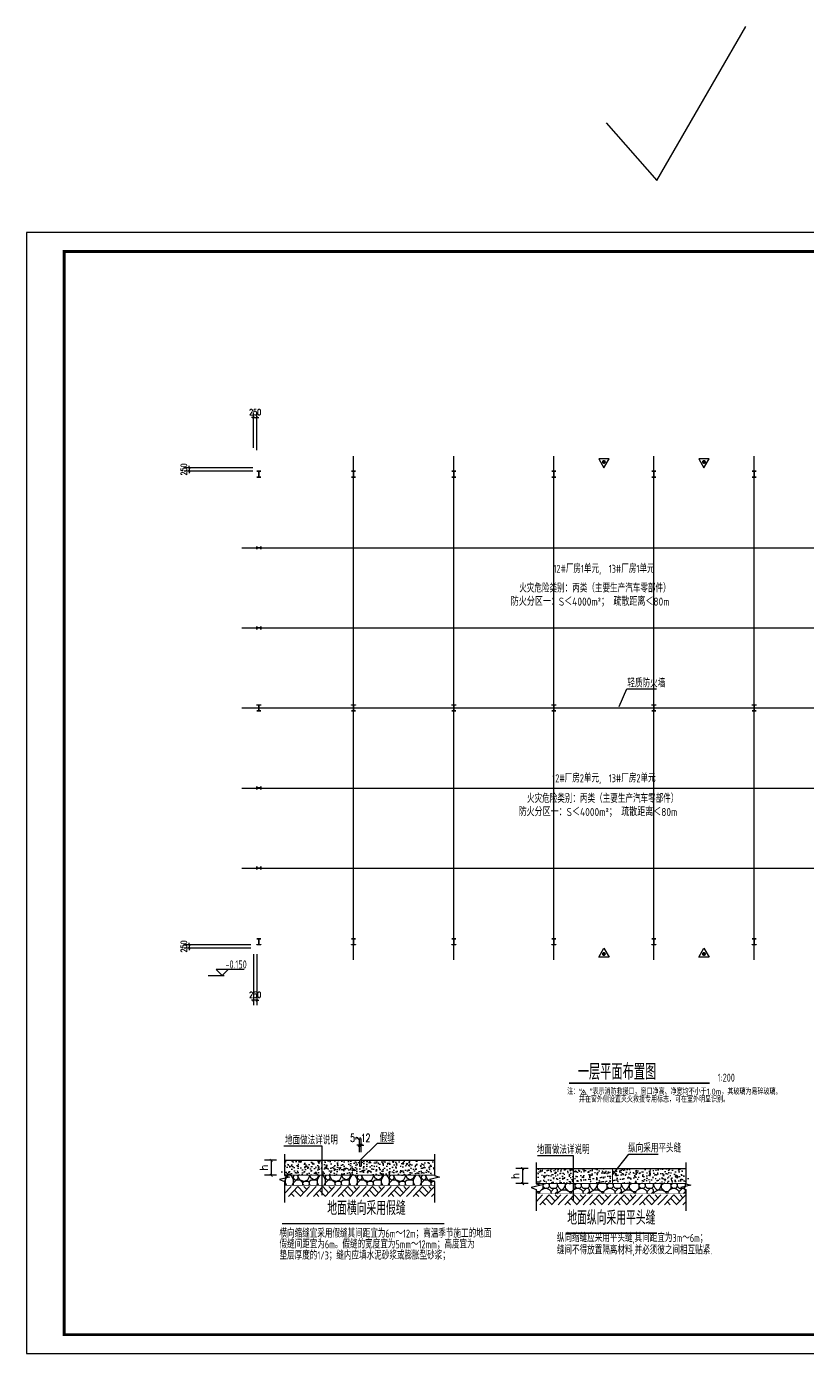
# Model space of a CAD drawing. Extents: x 180850 to 1399066, y 113487 to 334416.
# Drawn here: x 307089 to 365591, y 232984 to 332433 of the extents above; entities that cross this region are included whole.
import ezdxf
from ezdxf.enums import TextEntityAlignment as Align

# ---------------------------------------------------------------- set-up
doc = ezdxf.new("R2010")
doc.units = 0
doc.header["$LTSCALE"] = 1000
for name, color, linetype in [('AXIS', 3, 'Continuous'), ('AXIS_DIM', 3, 'Continuous'), ('BOLT', 251, 'Continuous'), ('DOTE', 1, 'Continuous'), ('GZ', 50, 'Continuous'), ('Gzd', 1, 'Continuous'), ('PUB_TEXT', 7, 'Continuous'), ('PUB_TITLE', 4, 'Continuous'), ('REIN', 1, 'Continuous'), ('TEXT', 7, 'Continuous')]:
    doc.layers.add(name, color=color, linetype=linetype)
doc.styles.add('-GBCBIGGBENOR', font='GBENOR.shx', dxfattribs={"bigfont": 'GBCBIG.shx'})
doc.styles.add('_TCH_DIM_T3', font='SIMPLEX', dxfattribs={"width": 0.705882, "bigfont": 'GBCBIG'})
doc.styles.get("Standard").update_dxf_attribs({"font": 'gbenor.shx', "bigfont": 'gbcbig.shx'})
doc.styles.add('TSSD_Norm', font='tssdeng.shx', dxfattribs={"bigfont": 'hztxt.shx'})
doc.dimstyles.new('_TCH_ARCH&&150', dxfattribs={"dimtxt": 446.25, "dimasz": 150, "dimexe": 375, "dimexo": 450, "dimgap": 189.375, "dimtad": 1, "dimdec": 0, "dimzin": 0, "dimdsep": 46, "dimtxsty": '_TCH_DIM_T3', "dimblk": 'ARCHTICK', "dimcen": 0.09, "dimclrd": 3, "dimclre": 3, "dimclrt": 7, "dimazin": 2, "dimtfac": 1, "dimtdec": 0, "dimtix": 1, "dimtmove": 2, "dimatfit": 3, "dimfxl": 1, "dimtolj": 1, "dimtzin": 0, "dimarcsym": 0})
doc.dimstyles.new('TCH-200-1', dxfattribs={"dimtxt": 595, "dimasz": 200, "dimexe": 500, "dimexo": 600, "dimgap": 252.5, "dimtad": 1, "dimdec": 0, "dimzin": 0, "dimdsep": 46, "dimtxsty": '_TCH_DIM_T3', "dimblk": 'ARCHTICK', "dimcen": 0.09, "dimclrd": 3, "dimclre": 3, "dimclrt": 7, "dimazin": 2, "dimtfac": 1, "dimtdec": 0, "dimtix": 1, "dimtmove": 2, "dimatfit": 3, "dimfxl": 1, "dimtolj": 1, "dimtzin": 0, "dimarcsym": 0})

# ---------------------------------------------------------------- blocks, each defined once
blk = doc.blocks.new('_ArchTick')
at = {"color": 0, "linetype": 'ByBlock', "const_width": 0.4}
blk.add_lwpolyline([(-0.5, -0.5), (0.5, 0.5)], dxfattribs=at)
blk = doc.blocks.new('*D584')
at = {"color": 3, "lineweight": -2, "transparency": 16777216}
for p, q in [((324090, 300862), (324090, 303494)), ((324340, 300689), (324340, 303494)), ((324090, 303119), (323940, 303119)), ((324090, 303119), (324340, 303119)), ((324340, 303119), (324490, 303119))]:
    blk.add_line(p, q, dxfattribs=at)
at = {"layer": 'Defpoints', "color": 0, "transparency": 16777216}
for p in [(324340, 303119), (324090, 300412), (324340, 300239)]:
    blk.add_point(p, dxfattribs=at)
at = {"color": 3, "lineweight": -2, "transparency": 16777216, "xscale": 150, "yscale": 150, "zscale": 150}
blk.add_blockref('_ArchTick', (324090, 303119), dxfattribs=at)
at = {"color": 3, "lineweight": -2, "transparency": 16777216, "xscale": 150, "yscale": 150, "zscale": 150, "rotation": 180}
blk.add_blockref('_ArchTick', (324340, 303119), dxfattribs=at)
at = {"color": 7, "transparency": 16777216, "insert": (324215, 303531), "char_height": 446.2, "attachment_point": 5, "style": '_TCH_DIM_T3'}
blk.add_mtext('\\A1;250', dxfattribs=at)
blk = doc.blocks.new('*D586')
at = {"color": 3, "lineweight": -2, "transparency": 16777216}
for p, q in [((324040, 299362), (318901, 299362)), ((319276, 299362), (319276, 299512)), ((319276, 299362), (319276, 299112)), ((324040, 299112), (318901, 299112)), ((319276, 299112), (319276, 298962))]:
    blk.add_line(p, q, dxfattribs=at)
at = {"layer": 'Defpoints', "color": 0, "transparency": 16777216}
for p in [(324490, 299362), (319276, 299112), (324490, 299112)]:
    blk.add_point(p, dxfattribs=at)
at = {"color": 3, "lineweight": -2, "transparency": 16777216, "xscale": 150, "yscale": 150, "zscale": 150}
for p, rotation in [((319276, 299362), 270), ((319276, 299112), 90)]:
    blk.add_blockref('_ArchTick', p, dxfattribs=dict(at, rotation=rotation))
at = {"color": 7, "transparency": 16777216, "insert": (318863, 299237), "char_height": 446.2, "attachment_point": 5, "rotation": 90, "style": '_TCH_DIM_T3'}
blk.add_mtext('\\A1;250', dxfattribs=at)
blk = doc.blocks.new('*D587')
at = {"color": 3, "lineweight": -2, "transparency": 16777216}
for p, q in [((323890, 263612), (318901, 263612)), ((319276, 263612), (319276, 263762)), ((319276, 263612), (319276, 263362)), ((323890, 263362), (318901, 263362)), ((319276, 263362), (319276, 263212))]:
    blk.add_line(p, q, dxfattribs=at)
at = {"layer": 'Defpoints', "color": 0, "transparency": 16777216}
for p in [(324340, 263612), (319276, 263362), (324340, 263362)]:
    blk.add_point(p, dxfattribs=at)
at = {"color": 3, "lineweight": -2, "transparency": 16777216, "xscale": 150, "yscale": 150, "zscale": 150}
for p, rotation in [((319276, 263612), 270), ((319276, 263362), 90)]:
    blk.add_blockref('_ArchTick', p, dxfattribs=dict(at, rotation=rotation))
at = {"color": 7, "transparency": 16777216, "insert": (318863, 263487), "char_height": 446.2, "attachment_point": 5, "rotation": 90, "style": '_TCH_DIM_T3'}
blk.add_mtext('\\A1;250', dxfattribs=at)
blk = doc.blocks.new('*D588')
at = {"color": 3, "lineweight": -2, "transparency": 16777216}
for p, q in [((324090, 262912), (324090, 259077)), ((324340, 262912), (324340, 259077)), ((324090, 259452), (323940, 259452)), ((324340, 259452), (324090, 259452)), ((324340, 259452), (324490, 259452))]:
    blk.add_line(p, q, dxfattribs=at)
at = {"layer": 'Defpoints', "color": 0, "transparency": 16777216}
for p in [(324090, 263362), (324340, 263362), (324090, 259452)]:
    blk.add_point(p, dxfattribs=at)
at = {"color": 3, "lineweight": -2, "transparency": 16777216, "xscale": 150, "yscale": 150, "zscale": 150}
blk.add_blockref('_ArchTick', (324090, 259452), dxfattribs=at)
at = {"color": 3, "lineweight": -2, "transparency": 16777216, "xscale": 150, "yscale": 150, "zscale": 150, "rotation": 180}
blk.add_blockref('_ArchTick', (324340, 259452), dxfattribs=at)
at = {"color": 7, "transparency": 16777216, "insert": (324215, 259865), "char_height": 446.2, "attachment_point": 5, "style": '_TCH_DIM_T3'}
blk.add_mtext('\\A1;250', dxfattribs=at)
blk = doc.blocks.new('*D521')
at = {"layer": 'AXIS', "color": 3, "lineweight": -2, "transparency": 16777216}
for p, q in [((332031, 248063), (332031, 249094)), ((332151, 248063), (332151, 249094)), ((332031, 248594), (331831, 248594)), ((332031, 248594), (332151, 248594)), ((332151, 248594), (332351, 248594))]:
    blk.add_line(p, q, dxfattribs=at)
at = {"layer": 'Defpoints', "color": 0, "transparency": 16777216}
for p in [(332151, 248594), (332031, 247463), (332151, 247463)]:
    blk.add_point(p, dxfattribs=at)
at = {"layer": 'AXIS', "color": 3, "lineweight": -2, "transparency": 16777216, "xscale": 200, "yscale": 200, "zscale": 200}
blk.add_blockref('_ArchTick', (332031, 248594), dxfattribs=at)
at = {"layer": 'AXIS', "color": 3, "lineweight": -2, "transparency": 16777216, "xscale": 200, "yscale": 200, "zscale": 200, "rotation": 180}
blk.add_blockref('_ArchTick', (332151, 248594), dxfattribs=at)
at = {"layer": 'AXIS', "color": 7, "transparency": 16777216, "insert": (332091, 249144), "char_height": 595, "attachment_point": 5, "style": '_TCH_DIM_T3'}
blk.add_mtext('\\A1;5~12', dxfattribs=at)
blk = doc.blocks.new('*U387')
for p, q in [((0, -413), (350, -62)), ((200, -562), (700, -62)), ((350, -413), (500, -562)), ((525, -238), (837, -550)), ((700, -62), (1013, -375)), ((825, -562), (1325, -62)), ((1025, -62), (1175, -212)), ((1175, -562), (1325, -413))]:
    blk.add_line(p, q)
blk = doc.blocks.new('*D625')
at = {"color": 3, "lineweight": -2, "transparency": 16777216}
for p, q in [((325823, 247463), (324911, 247463)), ((325411, 247463), (325411, 246339)), ((325823, 246339), (324911, 246339))]:
    blk.add_line(p, q, dxfattribs=at)
at = {"layer": 'Defpoints', "color": 0, "transparency": 16777216}
for p in [(326423, 247463), (325411, 246339), (326423, 246339)]:
    blk.add_point(p, dxfattribs=at)
at = {"color": 3, "lineweight": -2, "transparency": 16777216, "xscale": 200, "yscale": 200, "zscale": 200}
for p, rotation in [((325411, 247463), 90), ((325411, 246339), 270)]:
    blk.add_blockref('_ArchTick', p, dxfattribs=dict(at, rotation=rotation))
at = {"color": 7, "transparency": 16777216, "insert": (324861, 246901), "char_height": 595, "attachment_point": 5, "rotation": 90, "style": '_TCH_DIM_T3'}
blk.add_mtext('\\A1;{\\W1;h}', dxfattribs=at)
blk = doc.blocks.new('*U388')
for p, q in [((0, -413), (350, -62)), ((200, -562), (700, -62)), ((350, -413), (500, -562)), ((525, -238), (837, -550)), ((700, -62), (1013, -375)), ((825, -562), (1325, -62)), ((1025, -62), (1175, -212)), ((1175, -562), (1325, -413))]:
    blk.add_line(p, q)
blk = doc.blocks.new('*D522')
at = {"color": 3, "lineweight": -2, "transparency": 16777216}
for p, q in [((344656, 246846), (343745, 246846)), ((344245, 246846), (344245, 245721)), ((344656, 245721), (343745, 245721))]:
    blk.add_line(p, q, dxfattribs=at)
at = {"layer": 'Defpoints', "color": 0, "transparency": 16777216}
for p in [(345256, 246846), (344245, 245721), (345256, 245721)]:
    blk.add_point(p, dxfattribs=at)
at = {"color": 3, "lineweight": -2, "transparency": 16777216, "xscale": 200, "yscale": 200, "zscale": 200}
for p, rotation in [((344245, 246846), 90), ((344245, 245721), 270)]:
    blk.add_blockref('_ArchTick', p, dxfattribs=dict(at, rotation=rotation))
at = {"color": 7, "transparency": 16777216, "insert": (343695, 246284), "char_height": 595, "attachment_point": 5, "rotation": 90, "style": '_TCH_DIM_T3'}
blk.add_mtext('\\A1;{\\W1;h}', dxfattribs=at)

msp = doc.modelspace()

# ---------------------------------------------------------------- hatches: boundary and pattern name
at = {"layer": 'BOLT'}
h = msp.add_hatch(dxfattribs=at)
h.set_pattern_fill('混凝土', color=256, scale=95.980801, style=0)
h.set_pattern_definition([(50, (-1982099.95, -1204503), (688.43207, -60.23), [71.9856, -791.8416]), (355, (-1982099.95, -1204503), (-133.17464, 721.96003), [57.58848, -633.47329]), (100.4514, (-1982042.6, -1204508), (555.25794, 661.7296), [61.17834, -672.96181]), (46.1842, (-1982099.95, -1204311), (1024.3465, -158.86648), [107.9784, -1187.7624]), (96.6356, (-1982014.6, -1204324.3), (897.09675, 934.96613), [91.76752, -1009.44256]), (351.1842, (-1982099.9, -1204311), (897.09602, 934.96684), [86.38272, -950.20993]), (21, (-1982003.96, -1204359), (572.91617, -386.43684), [71.9856, -791.8416]), (326, (-1982004, -1204359), (233.536, 696.00482), [57.58848, -633.47329]), (71.4514, (-1981956.2, -1204391.2), (806.45241, 309.56735), [61.17834, -672.96181]), (37.5, (-1982099.95, -1204502.98), (11.671127, 319.514187), [0, -625.79482, 0, -643.071366, 0, -635.872806]), (7.5, (-1982099.95, -1204502.98), (252.49625, 378.55952), [0, -366.64666, 0, -611.3977, 0, -242.35152]), (327.5, (-1982313.98, -1204502.98), (512.36705, -21.648347), [0, -239.952, 0, -748.65025, 0, -993.40129]), (317.5, (-1982409.96, -1204503), (559.74676, 96.081564), [0, -311.9376, 0, -497.18055, 0, -705.45889])])
h.paths.add_polyline_path([(337638.73, 246338.62), (337638.73, 246464.85), (337245.06, 246604.53), (338032.4, 246743.36), (337638.73, 246886.64), (337638.73, 247462.79), (332150.69, 247462.79), (332150.69, 247012.88), (332030.71, 247012.88), (332030.71, 247462.79), (326422.7, 247462.79), (326422.7, 246886.64), (326816.37, 246743.36), (326029.03, 246604.53), (326422.7, 246464.85), (326422.7, 246338.62)])
h = msp.add_hatch(dxfattribs=at)
h.set_pattern_fill('混凝土', color=256, scale=95.980801, style=0)
h.set_pattern_definition([(50, (-1988107.9, -1204656.83), (688.43207, -60.23), [71.9856, -791.8416]), (355, (-1988107.9, -1204656.8), (-133.17464, 721.96003), [57.58848, -633.47329]), (100.4514, (-1988050.54, -1204661.85), (555.25794, 661.7296), [61.17834, -672.96181]), (46.1842, (-1988107.9, -1204464.9), (1024.3465, -158.86648), [107.9784, -1187.7624]), (96.6356, (-1988022.5, -1204478.1), (897.09675, 934.96613), [91.76752, -1009.44256]), (351.1842, (-1988107.9, -1204464.9), (897.09602, 934.96684), [86.38272, -950.20993]), (21, (-1988011.9, -1204512.86), (572.91617, -386.43684), [71.9856, -791.8416]), (326, (-1988011.9, -1204512.86), (233.536, 696.00482), [57.58848, -633.47329]), (71.4514, (-1987964.2, -1204545.06), (806.45241, 309.56735), [61.17834, -672.96181]), (37.5, (-1988107.9, -1204656.83), (11.671127, 319.514187), [0, -625.79482, 0, -643.071366, 0, -635.872806]), (7.5, (-1988107.9, -1204656.83), (252.49625, 378.55952), [0, -366.64666, 0, -611.3977, 0, -242.35152]), (327.5, (-1988321.94, -1204656.83), (512.36705, -21.648347), [0, -239.952, 0, -748.65025, 0, -993.40129]), (317.5, (-1988417.92, -1204656.83), (559.74676, 96.081564), [0, -311.9376, 0, -497.18055, 0, -705.45889])])
h.paths.add_polyline_path([(350864.04, 246845.6), (346621.92, 246845.6), (346621.92, 245721.42), (350864.04, 245721.42)])
h.paths.add_polyline_path([(356472.06, 246845.6), (350984.02, 246845.6), (350984.02, 245721.42), (356472.06, 245721.42), (356472.06, 245889.84), (356157.12, 246001.58), (356787, 246112.64), (356472.06, 246227.27)])
h.paths.add_polyline_path([(346621.92, 246845.6), (345256.02, 246845.6), (345256.02, 246227.27), (345570.96, 246112.64), (344941.09, 246001.58), (345256.02, 245889.84), (345256.02, 245721.42), (346621.92, 245721.42)])
h = msp.add_hatch(dxfattribs=at)
h.set_pattern_fill('STONES', color=256, scale=2399.520024, style=0, pattern_type=2)
h.set_pattern_definition([(0, (-1980420.3, -1204503), (0, 2399.52), [119.976, -359.928, 119.976, -1799.64]), (0, (-1979820.4, -1204263), (0, 2399.52), [119.976, -2279.544]), (0, (-1981020.2, -1204023), (0, 2399.52), [239.952, -2159.568]), (0, (-1981620, -1203903), (0, 2399.52), [359.928, -2039.592]), (0, (-1980420.3, -1203783.1), (0, 2399.52), [239.952, -239.952, 359.928, -1559.688]), (0, (-1980540.3, -1203423.2), (0, 2399.52), [359.928, -2039.592]), (0, (-1981140.1, -1203303.2), (0, 2399.52), [359.928, -839.832, 359.928, -839.832]), (0, (-1981620, -1202943.3), (0, 2399.52), [359.928, -119.976, 119.976, -1799.64]), (0, (-1980060.4, -1202703.3), (0, 2399.52), [119.976, -2279.544]), (0, (-1980540.3, -1202463.4), (0, 2399.52), [239.952, -2159.568]), (90, (-1982100, -1202343.4), (-2399.52, 1e-13), [239.952, -2159.568]), (90, (-1981860, -1204023), (-2399.52, 1e-13), [119.976, -239.952, 359.928, -1679.664]), (90, (-1981260, -1203783.1), (-2399.52, 1e-13), [479.904, -119.976, 119.976, -1679.664]), (90, (-1980900.2, -1203183.2), (-2399.52, 1e-13), [359.928, -2039.592]), (90, (-1980780.2, -1204263), (-2399.52, 1e-13), [239.952, -2159.568]), (90, (-1980660.2, -1202343.4), (-2399.52, 1e-13), [239.952, -2159.568]), (90, (-1980540.3, -1203783.1), (-2399.52, 1e-13), [239.952, -1199.76, 119.976, -839.832]), (90, (-1980180.3, -1202583.4), (-2399.52, 1e-13), [119.976, -119.976, 119.976, -2039.592]), (90, (-1980060.4, -1203663.1), (-2399.52, 1e-13), [239.952, -359.928, 239.952, -1559.688]), (90, (-1979940.4, -1204263), (-2399.52, 1e-13), [239.952, -2159.568]), (45, (-1981980, -1204263), (3e-13, 2399.52), [339.3425, -678.6867, 509.015, -1866.3895]), (45, (-1982100, -1204263), (3e-13, 2399.52), [339.3434, -3054.0904]), (45, (-1980780.2, -1204023), (3e-13, 2399.52), [339.3434, -3054.0904]), (45, (-1981020.2, -1202823.3), (3e-13, 2399.52), [339.3434, -3054.0904]), (45, (-1979940.4, -1204023), (3e-13, 2399.52), [339.3434, -3054.0904]), (45, (-1981980, -1203783.1), (3e-13, 2399.52), [169.6717, -3223.762]), (45, (-1981740, -1203063.3), (3e-13, 2399.52), [169.6717, -3223.762]), (45, (-1981500, -1203903.1), (3e-13, 2399.52), [169.6717, -3223.762]), (45, (-1981260.1, -1203063.3), (3e-13, 2399.52), [169.6717, -3223.762]), (45, (-1980540.3, -1203543.2), (3e-13, 2399.52), [169.6717, -3223.762]), (45, (-1980540.3, -1202223.4), (3e-13, 2399.52), [169.6717, -3223.762]), (45, (-1980300.3, -1202463.4), (3e-13, 2399.52), [169.6717, -3223.762]), (45, (-1980180.3, -1203783.1), (3e-13, 2399.52), [169.6717, -3223.762]), (45, (-1980060.4, -1204383), (3e-13, 2399.52), [169.6717, -3223.762]), (45, (-1980060.4, -1203423.2), (3e-13, 2399.52), [169.6717, -3223.762]), (45, (-1980060.4, -1202223.4), (3e-13, 2399.52), [169.6717, -3223.762]), (45, (-1979940.4, -1202703.3), (3e-13, 2399.52), [169.6717, -3223.762]), (135, (-1980420.3, -1202463.4), (-2399.52, 3e-13), [169.6717, -3223.762]), (135, (-1980180.3, -1202223.4), (-2399.52, 3e-13), [169.6717, -3223.762]), (135, (-1980060.4, -1202703.3), (-2399.52, 3e-13), [169.6717, -3223.762]), (135, (-1979700.4, -1202223.4), (-2399.52, 3e-13), [169.6717, -3223.762]), (135, (-1980900.2, -1203063.3), (-2399.52, 3e-13), [169.6717, -3223.762]), (135, (-1981140.1, -1203303.2), (-2399.52, 3e-13), [169.6717, -3223.762]), (135, (-1981860, -1203903.1), (-2399.52, 3e-13), [169.6717, -3223.762]), (135, (-1981620, -1203903.1), (-2399.52, 3e-13), [169.6717, -3223.762]), (135, (-1981380.1, -1203063.3), (-2399.52, 3e-13), [169.6717, -3223.762]), (135, (-1981860, -1203423.2), (-2399.52, 3e-13), [169.6717, -3223.762]), (135, (-1980420.3, -1203783.1), (-2399.52, 3e-13), [169.6717, -3223.762]), (135, (-1980060.4, -1203543.2), (-2399.52, 3e-13), [169.6717, -3223.762]), (135, (-1979940.4, -1204023), (-2399.52, 3e-13), [169.6717, -3223.762]), (135, (-1979940.4, -1203783.1), (-2399.52, 3e-13), [169.6717, -3223.762]), (135, (-1979820.4, -1204263), (-2399.52, 3e-13), [169.6717, -3223.762]), (135, (-1981740, -1202823.3), (-2399.52, 3e-13), [339.3434, -3054.0904]), (135, (-1980540.3, -1203543.2), (-2399.52, 3e-13), [339.3434, -3054.0904]), (135, (-1980660.2, -1204383), (-2399.52, 3e-13), [848.3584, -2545.0753]), (26.56505, (-1982099.9, -1203303.2), (2399.52002, 1e-06), [268.2663, -5097.2235]), (26.56505, (-1981740, -1204023.1), (2399.52002, 1e-06), [268.2663, -5097.2235]), (26.56505, (-1981260.1, -1202943.3), (2399.52002, 1e-06), [268.2663, -5097.2235]), (26.56505, (-1980300.3, -1204503), (2399.52002, 1e-06), [268.2663, -5097.2235]), (26.56505, (-1980660.2, -1203903.1), (2399.52002, 1e-06), [268.2663, -5097.2235]), (26.56505, (-1980420.3, -1203423.2), (2399.52002, 1e-06), [268.2663, -5097.2235]), (26.56505, (-1980780.2, -1202583.4), (2399.52002, 1e-06), [268.2663, -5097.2235]), (26.56505, (-1979940.4, -1202703.3), (2399.52002, 1e-06), [268.2663, -5097.2235]), (63.43495, (-1981860, -1203303.2), (1e-06, 2399.52002), [268.2663, -5097.2235]), (63.43495, (-1981860, -1203183.2), (1e-06, 2399.52002), [268.2663, -5097.2235]), (63.43495, (-1980900.2, -1202823.3), (1e-06, 2399.52002), [536.5327, -4828.9572]), (63.43495, (-1980060.4, -1202943.3), (1e-06, 2399.52002), [268.2663, -5097.2235]), (63.43495, (-1980180.3, -1203303.2), (1e-06, 2399.52002), [268.2663, -5097.2235]), (63.43495, (-1981380.1, -1203783.1), (1e-06, 2399.52002), [268.2663, -5097.2235]), (63.43495, (-1980180.3, -1202463.4), (1e-06, 2399.52002), [268.2663, -5097.2235]), (63.43495, (-1979820.4, -1202583.4), (1e-06, 2399.52002), [268.2663, -5097.2235]), (116.56505, (-1981980, -1202583.4), (-1e-06, 2399.52002), [268.2663, -5097.2235]), (116.56505, (-1980660.2, -1204503), (-1e-06, 2399.52002), [268.2663, -5097.2235]), (116.56505, (-1981740, -1202943.3), (-1e-06, 2399.52002), [268.2663, -5097.2235]), (116.56505, (-1979940.4, -1203183.2), (-1e-06, 2399.52002), [268.2663, -5097.2235]), (116.56505, (-1980780.2, -1203303.2), (-1e-06, 2399.52002), [268.2663, -5097.2235]), (116.56505, (-1980060.4, -1202823.3), (-1e-06, 2399.52002), [268.2663, -5097.2235]), (116.56505, (-1981260.1, -1203303.2), (-1e-06, 2399.52002), [268.2663, -5097.2235]), (116.56505, (-1981740, -1203783.1), (-1e-06, 2399.52002), [268.2663, -5097.2235]), (153.43495, (-1981860, -1202703.3), (-2399.52002, 1e-06), [268.2663, -5097.2235]), (153.43495, (-1981020.2, -1204023.1), (-2399.52002, 1e-06), [268.2663, -5097.2235]), (153.43495, (-1981500.1, -1202943.3), (-2399.52002, 1e-06), [268.2663, -5097.2235]), (153.43495, (-1980060.4, -1203903.1), (-2399.52002, 1e-06), [268.2663, -5097.2235]), (153.43495, (-1980420.3, -1204503), (-2399.52002, 1e-06), [268.2663, -5097.2235]), (153.43495, (-1980180.3, -1202583.4), (-2399.52002, 1e-06), [268.2663, -5097.2235]), (153.43495, (-1980540.3, -1203423.2), (-2399.52002, 1e-06), [268.2663, -5097.2235]), (153.43495, (-1981860, -1202703.3), (-2399.52002, 1e-06), [268.2663, -5097.2235]), (153.43495, (-1979700.4, -1203303.2), (-2399.52002, 1e-06), [268.2663, -5097.2235]), (243.43495, (-1981980, -1204263), (-1e-06, -2399.52002), [268.2663, -5097.2235])])
h.paths.add_polyline_path([(337638.73, 246338.62), (326422.7, 246338.62), (326422.7, 245588.77), (337638.73, 245588.77)])
h = msp.add_hatch(dxfattribs=at)
h.set_pattern_fill('STONES', color=256, scale=2399.520024, style=0, pattern_type=2)
h.set_pattern_definition([(0, (-1986428.2, -1204656.8), (0, 2399.52), [119.976, -359.928, 119.976, -1799.64]), (0, (-1985828.4, -1204416.9), (0, 2399.52), [119.976, -2279.544]), (0, (-1987028.1, -1204177), (0, 2399.52), [239.952, -2159.568]), (0, (-1987628, -1204057), (0, 2399.52), [359.928, -2039.592]), (0, (-1986428.2, -1203937), (0, 2399.52), [239.952, -239.952, 359.928, -1559.688]), (0, (-1986548.2, -1203577), (0, 2399.52), [359.928, -2039.592]), (0, (-1987148, -1203457), (0, 2399.52), [359.928, -839.832, 359.928, -839.832]), (0, (-1987628, -1203097.1), (0, 2399.52), [359.928, -119.976, 119.976, -1799.64]), (0, (-1986068.3, -1202857.2), (0, 2399.52), [119.976, -2279.544]), (0, (-1986548.2, -1202617.2), (0, 2399.52), [239.952, -2159.568]), (90, (-1988108, -1202497.3), (-2399.52, 1e-13), [239.952, -2159.568]), (90, (-1987868, -1204177), (-2399.52, 1e-13), [119.976, -239.952, 359.928, -1679.664]), (90, (-1987268, -1203937), (-2399.52, 1e-13), [479.904, -119.976, 119.976, -1679.664]), (90, (-1986908.1, -1203337), (-2399.52, 1e-13), [359.928, -2039.592]), (90, (-1986788.2, -1204416.9), (-2399.52, 1e-13), [239.952, -2159.568]), (90, (-1986668.2, -1202497.3), (-2399.52, 1e-13), [239.952, -2159.568]), (90, (-1986548.2, -1203937), (-2399.52, 1e-13), [239.952, -1199.76, 119.976, -839.832]), (90, (-1986188.3, -1202737.2), (-2399.52, 1e-13), [119.976, -119.976, 119.976, -2039.592]), (90, (-1986068.3, -1203817), (-2399.52, 1e-13), [239.952, -359.928, 239.952, -1559.688]), (90, (-1985948.3, -1204416.9), (-2399.52, 1e-13), [239.952, -2159.568]), (45, (-1987988, -1204416.9), (3e-13, 2399.52), [339.3425, -678.6867, 509.015, -1866.3895]), (45, (-1988107.9, -1204416.9), (3e-13, 2399.52), [339.3434, -3054.0904]), (45, (-1986788.2, -1204177), (3e-13, 2399.52), [339.3434, -3054.0904]), (45, (-1987028.1, -1202977.2), (3e-13, 2399.52), [339.3434, -3054.0904]), (45, (-1985948.3, -1204177), (3e-13, 2399.52), [339.3434, -3054.0904]), (45, (-1987988, -1203937), (3e-13, 2399.52), [169.6717, -3223.762]), (45, (-1987748, -1203217.1), (3e-13, 2399.52), [169.6717, -3223.762]), (45, (-1987508, -1204057), (3e-13, 2399.52), [169.6717, -3223.762]), (45, (-1987268, -1203217.1), (3e-13, 2399.52), [169.6717, -3223.762]), (45, (-1986548.2, -1203697), (3e-13, 2399.52), [169.6717, -3223.762]), (45, (-1986548.2, -1202377.3), (3e-13, 2399.52), [169.6717, -3223.762]), (45, (-1986308.3, -1202617.2), (3e-13, 2399.52), [169.6717, -3223.762]), (45, (-1986188.3, -1203937), (3e-13, 2399.52), [169.6717, -3223.762]), (45, (-1986068.3, -1204536.9), (3e-13, 2399.52), [169.6717, -3223.762]), (45, (-1986068.3, -1203577), (3e-13, 2399.52), [169.6717, -3223.762]), (45, (-1986068.3, -1202377.3), (3e-13, 2399.52), [169.6717, -3223.762]), (45, (-1985948.3, -1202857.2), (3e-13, 2399.52), [169.6717, -3223.762]), (135, (-1986428.2, -1202617.2), (-2399.52, 3e-13), [169.6717, -3223.762]), (135, (-1986188.3, -1202377.3), (-2399.52, 3e-13), [169.6717, -3223.762]), (135, (-1986068.3, -1202857.2), (-2399.52, 3e-13), [169.6717, -3223.762]), (135, (-1985708.4, -1202377.3), (-2399.52, 3e-13), [169.6717, -3223.762]), (135, (-1986908.1, -1203217.1), (-2399.52, 3e-13), [169.6717, -3223.762]), (135, (-1987148.1, -1203457), (-2399.52, 3e-13), [169.6717, -3223.762]), (135, (-1987868, -1204057), (-2399.52, 3e-13), [169.6717, -3223.762]), (135, (-1987628, -1204057), (-2399.52, 3e-13), [169.6717, -3223.762]), (135, (-1987388, -1203217.1), (-2399.52, 3e-13), [169.6717, -3223.762]), (135, (-1987868, -1203577), (-2399.52, 3e-13), [169.6717, -3223.762]), (135, (-1986428.2, -1203937), (-2399.52, 3e-13), [169.6717, -3223.762]), (135, (-1986068.3, -1203697), (-2399.52, 3e-13), [169.6717, -3223.762]), (135, (-1985948.3, -1204177), (-2399.52, 3e-13), [169.6717, -3223.762]), (135, (-1985948.3, -1203937), (-2399.52, 3e-13), [169.6717, -3223.762]), (135, (-1985828.4, -1204416.9), (-2399.52, 3e-13), [169.6717, -3223.762]), (135, (-1987748, -1202977.2), (-2399.52, 3e-13), [339.3434, -3054.0904]), (135, (-1986548.2, -1203697), (-2399.52, 3e-13), [339.3434, -3054.0904]), (135, (-1986668.2, -1204536.9), (-2399.52, 3e-13), [848.3584, -2545.0753]), (26.56505, (-1988107.9, -1203457.1), (2399.52002, 1e-06), [268.2663, -5097.2235]), (26.56505, (-1987748, -1204176.9), (2399.52002, 1e-06), [268.2663, -5097.2235]), (26.56505, (-1987268.1, -1203097.1), (2399.52002, 1e-06), [268.2663, -5097.2235]), (26.56505, (-1986308.3, -1204656.8), (2399.52002, 1e-06), [268.2663, -5097.2235]), (26.56505, (-1986668.2, -1204057), (2399.52002, 1e-06), [268.2663, -5097.2235]), (26.56505, (-1986428.2, -1203577), (2399.52002, 1e-06), [268.2663, -5097.2235]), (26.56505, (-1986788.2, -1202737.2), (2399.52002, 1e-06), [268.2663, -5097.2235]), (26.56505, (-1985948.3, -1202857.2), (2399.52002, 1e-06), [268.2663, -5097.2235]), (63.43495, (-1987868, -1203457.1), (1e-06, 2399.52002), [268.2663, -5097.2235]), (63.43495, (-1987868, -1203337.1), (1e-06, 2399.52002), [268.2663, -5097.2235]), (63.43495, (-1986908.1, -1202977.2), (1e-06, 2399.52002), [536.5327, -4828.9572]), (63.43495, (-1986068.3, -1203097.1), (1e-06, 2399.52002), [268.2663, -5097.2235]), (63.43495, (-1986188.3, -1203457.1), (1e-06, 2399.52002), [268.2663, -5097.2235]), (63.43495, (-1987388, -1203937), (1e-06, 2399.52002), [268.2663, -5097.2235]), (63.43495, (-1986188.3, -1202617.2), (1e-06, 2399.52002), [268.2663, -5097.2235]), (63.43495, (-1985828.4, -1202737.2), (1e-06, 2399.52002), [268.2663, -5097.2235]), (116.56505, (-1987987.9, -1202737.2), (-1e-06, 2399.52002), [268.2663, -5097.2235]), (116.56505, (-1986668.2, -1204656.8), (-1e-06, 2399.52002), [268.2663, -5097.2235]), (116.56505, (-1987748, -1203097.1), (-1e-06, 2399.52002), [268.2663, -5097.2235]), (116.56505, (-1985948.3, -1203337.1), (-1e-06, 2399.52002), [268.2663, -5097.2235]), (116.56505, (-1986788.2, -1203457.1), (-1e-06, 2399.52002), [268.2663, -5097.2235]), (116.56505, (-1986068.3, -1202977.2), (-1e-06, 2399.52002), [268.2663, -5097.2235]), (116.56505, (-1987268.1, -1203457.1), (-1e-06, 2399.52002), [268.2663, -5097.2235]), (116.56505, (-1987748, -1203937), (-1e-06, 2399.52002), [268.2663, -5097.2235]), (153.43495, (-1987868, -1202857.2), (-2399.52002, 1e-06), [268.2663, -5097.2235]), (153.43495, (-1987028.1, -1204176.9), (-2399.52002, 1e-06), [268.2663, -5097.2235]), (153.43495, (-1987508, -1203097.1), (-2399.52002, 1e-06), [268.2663, -5097.2235]), (153.43495, (-1986068.3, -1204057), (-2399.52002, 1e-06), [268.2663, -5097.2235]), (153.43495, (-1986428.2, -1204656.8), (-2399.52002, 1e-06), [268.2663, -5097.2235]), (153.43495, (-1986188.3, -1202737.2), (-2399.52002, 1e-06), [268.2663, -5097.2235]), (153.43495, (-1986548.2, -1203577), (-2399.52002, 1e-06), [268.2663, -5097.2235]), (153.43495, (-1987868, -1202857.2), (-2399.52002, 1e-06), [268.2663, -5097.2235]), (153.43495, (-1985708.4, -1203457.1), (-2399.52002, 1e-06), [268.2663, -5097.2235]), (243.43495, (-1987987.9, -1204416.9), (-1e-06, -2399.52002), [268.2663, -5097.2235])])
h.paths.add_polyline_path([(356472.06, 245721.42), (345256.02, 245721.42), (345256.02, 244971.57), (356472.06, 244971.57)])

# ---------------------------------------------------------------- linework, layer by layer
for p, q in [((354306.81, 320899.42), (360965.52, 332432.63)), ((350517.34, 325225.75), (354306.81, 320899.42)), ((331710.1, 299112.03), (331470.1, 299112.03))]:
    msp.add_line(p, q)
at = {"color": 3, "const_width": 117.6}
for points in [[(347738.44, 253245.64), (358254.34, 253245.64)], [(326234.45, 242714.14), (338386.41, 242714.14)]]:
    msp.add_lwpolyline(points, dxfattribs=at)
at = {"linetype": 'ByBlock', "elevation": -7568.5}
for points in [[(326422.7, 247912.79), (326422.7, 247462.79), (326422.7, 246325.99), (326797.7, 246205.99), (326048.64, 246028.51), (326422.7, 245881.99), (326422.7, 244745.18), (326422.7, 244295.18)], [(337638.73, 247912.79), (337638.73, 247462.79), (337638.73, 246325.99), (338013.73, 246205.99), (337264.67, 246028.51), (337638.73, 245881.99), (337638.73, 244745.18), (337638.73, 244295.18)], [(326422.7, 247462.79), (332030.71, 247462.79)], [(332030.71, 247462.79), (332030.71, 247012.88)], [(332030.71, 247012.88), (332150.69, 247012.88)], [(332150.69, 247462.79), (332150.69, 247012.88)], [(332150.69, 247462.79), (337638.73, 247462.79)]]:
    msp.add_lwpolyline(points, dxfattribs=at)
at = {"linetype": 'ByBlock'}
for points in [[(345256.02, 247295.6), (345256.02, 246845.6), (345256.02, 245708.79), (345631.02, 245588.79), (344881.96, 245411.32), (345256.02, 245264.79), (345256.02, 244127.99), (345256.02, 243677.99)], [(345256.02, 246845.6), (350984.02, 246845.6)], [(350984.02, 246845.6), (356472.06, 246845.6)], [(356472.06, 247295.6), (356472.06, 246845.6), (356472.06, 245708.79), (356847.06, 245588.79), (356098, 245411.32), (356472.06, 245264.79), (356472.06, 244127.99), (356472.06, 243677.99)]]:
    msp.add_lwpolyline(points, dxfattribs=at)
at = {"color": 6, "ltscale": 10}
for points, const_width in [([(350984.02, 246845.6), (350984.02, 245721.42)], 78.73), ([(345256.02, 245721.42), (356472.06, 245721.42)], 78.73), ([(345256.02, 244971.57), (356472.06, 244971.57)], 39.37)]:
    msp.add_lwpolyline(points, dxfattribs=dict(at, const_width=const_width))
at = {"color": 6, "ltscale": 10, "elevation": -7568.5}
for points, const_width in [([(326422.7, 246338.62), (337638.73, 246338.62)], 78.73), ([(326422.7, 245588.77), (337638.73, 245588.77)], 39.37)]:
    msp.add_lwpolyline(points, dxfattribs=dict(at, const_width=const_width))
at = {"color": 3, "const_width": 117.6, "elevation": 7568.5}
msp.add_lwpolyline([(347468.14, 242002.86), (354329.29, 242002.86)], dxfattribs=at)
at = {"layer": 'AXIS'}
for p, q in [((352059.95, 282798.74), (354292.35, 282798.74)), ((333374.82, 248747.64, -7568.5), (334582.82, 248747.64, -7568.5)), ((329244.29, 248509.03, -7568.5), (326365.39, 248509.03, -7568.5)), ((329244.29, 244853.03, -7568.5), (329244.29, 248509.03, -7568.5)), ((348053.64, 247792.82), (345369.32, 247792.82)), ((348053.64, 244389.47), (348053.64, 247792.82)), ((352208.15, 247909.94), (354407.37, 247909.94))]:
    msp.add_line(p, q, dxfattribs=at)
at = {"layer": 'AXIS_DIM'}
for p, q in [((323388.93, 261766.61), (321288.93, 261766.61)), ((321738.93, 261316.61), (321288.93, 261766.61)), ((321738.93, 261316.61), (322188.93, 261766.61)), ((320686.53, 261316.61), (321903.87, 261316.61))]:
    msp.add_line(p, q, dxfattribs=at)
at = {"layer": 'DOTE'}
for p, q in [((331590.1, 262487.03), (331590.1, 300237.03)), ((339090.1, 262487.03), (339090.1, 300237.03)), ((346590.1, 262487.03), (346590.1, 300237.03)), ((354090.1, 262487.03), (354090.1, 300237.03)), ((361590.1, 262487.03), (361590.1, 300237.03)), ((323215.1, 293362.03), (385690.1, 293362.03)), ((323215.1, 287362.03), (385690.1, 287362.03)), ((323215.1, 281362.03), (385690.1, 281362.03)), ((323215.1, 275362.03), (385690.1, 275362.03)), ((323215.1, 269362.03), (385690.1, 269362.03))]:
    msp.add_line(p, q, dxfattribs=at)
at = {"layer": 'GZ'}
for points in [[(324340.1, 298662.03), (324640.1, 298662.03), (324640.1, 298672.03), (324496.95, 298672.03), (324493.1, 298677.03), (324493.1, 299097.39), (324496.95, 299102.03), (324640.1, 299102.03), (324640.1, 299112.03), (324340.1, 299112.03), (324340.1, 299102.03), (324483.1, 299102.03), (324487.1, 299097.55), (324487.1, 298677.03), (324483.1, 298672.03), (324340.1, 298672.03), (324340.1, 298662.03)], [(331440.1, 298662.03), (331740.1, 298662.03), (331740.1, 298672.03), (331596.95, 298672.03), (331593.1, 298677.03), (331593.1, 299097.39), (331596.95, 299102.03), (331740.1, 299102.03), (331740.1, 299112.03), (331440.1, 299112.03), (331440.1, 299102.03), (331583.1, 299102.03), (331587.1, 299097.55), (331587.1, 298677.03), (331583.1, 298672.03), (331440.1, 298672.03), (331440.1, 298662.03)], [(338940.1, 298662.03), (339240.1, 298662.03), (339240.1, 298672.03), (339096.95, 298672.03), (339093.1, 298677.03), (339093.1, 299097.39), (339096.95, 299102.03), (339240.1, 299102.03), (339240.1, 299112.03), (338940.1, 299112.03), (338940.1, 299102.03), (339083.1, 299102.03), (339087.1, 299097.55), (339087.1, 298677.03), (339083.1, 298672.03), (338940.1, 298672.03), (338940.1, 298662.03)], [(346440.1, 298662.03), (346740.1, 298662.03), (346740.1, 298672.03), (346596.95, 298672.03), (346593.1, 298677.03), (346593.1, 299097.39), (346596.95, 299102.03), (346740.1, 299102.03), (346740.1, 299112.03), (346440.1, 299112.03), (346440.1, 299102.03), (346583.1, 299102.03), (346587.1, 299097.55), (346587.1, 298677.03), (346583.1, 298672.03), (346440.1, 298672.03), (346440.1, 298662.03)], [(353940.1, 298662.03), (354240.1, 298662.03), (354240.1, 298672.03), (354096.95, 298672.03), (354093.1, 298677.03), (354093.1, 299097.39), (354096.95, 299102.03), (354240.1, 299102.03), (354240.1, 299112.03), (353940.1, 299112.03), (353940.1, 299102.03), (354083.1, 299102.03), (354087.1, 299097.55), (354087.1, 298677.03), (354083.1, 298672.03), (353940.1, 298672.03), (353940.1, 298662.03)], [(361440.1, 298662.03), (361740.1, 298662.03), (361740.1, 298672.03), (361596.95, 298672.03), (361593.1, 298677.03), (361593.1, 299097.39), (361596.95, 299102.03), (361740.1, 299102.03), (361740.1, 299112.03), (361440.1, 299112.03), (361440.1, 299102.03), (361583.1, 299102.03), (361587.1, 299097.55), (361587.1, 298677.03), (361583.1, 298672.03), (361440.1, 298672.03), (361440.1, 298662.03)], [(324340.1, 293472.03), (324340.1, 293252.03), (324350.1, 293252.03), (324350.1, 293355.19), (324355.1, 293359.03), (324625.45, 293359.03), (324630.1, 293355.19), (324630.1, 293252.03), (324640.1, 293252.03), (324640.1, 293472.03), (324630.1, 293472.03), (324630.1, 293369.03), (324625.61, 293365.03), (324355.1, 293365.03), (324350.1, 293369.03), (324350.1, 293472.04), (324340.1, 293472.03)], [(324340.1, 287472.03), (324340.1, 287252.03), (324350.1, 287252.03), (324350.1, 287355.19), (324355.1, 287359.03), (324625.45, 287359.03), (324630.1, 287355.19), (324630.1, 287252.03), (324640.1, 287252.03), (324640.1, 287472.03), (324630.1, 287472.03), (324630.1, 287369.03), (324625.61, 287365.03), (324355.1, 287365.03), (324350.1, 287369.03), (324350.1, 287472.04), (324340.1, 287472.03)], [(324340.1, 281587.21), (324640.1, 281587.21), (324640.1, 281577.21), (324496.95, 281577.21), (324493.1, 281572.21), (324493.1, 281151.86), (324496.95, 281147.21), (324640.1, 281147.21), (324640.1, 281137.21), (324340.1, 281137.21), (324340.1, 281147.21), (324483.1, 281147.21), (324487.1, 281151.7), (324487.1, 281572.21), (324483.1, 281577.21), (324340.1, 281577.21), (324340.1, 281587.21)], [(331440.1, 281587.21), (331740.1, 281587.21), (331740.1, 281577.21), (331596.95, 281577.21), (331593.1, 281572.21), (331593.1, 281151.86), (331596.95, 281147.21), (331740.1, 281147.21), (331740.1, 281137.21), (331440.1, 281137.21), (331440.1, 281147.21), (331583.1, 281147.21), (331587.1, 281151.7), (331587.1, 281572.21), (331583.1, 281577.21), (331440.1, 281577.21), (331440.1, 281587.21)], [(338940.1, 281587.21), (339240.1, 281587.21), (339240.1, 281577.21), (339096.95, 281577.21), (339093.1, 281572.21), (339093.1, 281151.86), (339096.95, 281147.21), (339240.1, 281147.21), (339240.1, 281137.21), (338940.1, 281137.21), (338940.1, 281147.21), (339083.1, 281147.21), (339087.1, 281151.7), (339087.1, 281572.21), (339083.1, 281577.21), (338940.1, 281577.21), (338940.1, 281587.21)], [(346440.1, 281587.21), (346740.1, 281587.21), (346740.1, 281577.21), (346596.95, 281577.21), (346593.1, 281572.21), (346593.1, 281151.86), (346596.95, 281147.21), (346740.1, 281147.21), (346740.1, 281137.21), (346440.1, 281137.21), (346440.1, 281147.21), (346583.1, 281147.21), (346587.1, 281151.7), (346587.1, 281572.21), (346583.1, 281577.21), (346440.1, 281577.21), (346440.1, 281587.21)], [(353940.1, 281587.21), (354240.1, 281587.21), (354240.1, 281577.21), (354096.95, 281577.21), (354093.1, 281572.21), (354093.1, 281151.86), (354096.95, 281147.21), (354240.1, 281147.21), (354240.1, 281137.21), (353940.1, 281137.21), (353940.1, 281147.21), (354083.1, 281147.21), (354087.1, 281151.7), (354087.1, 281572.21), (354083.1, 281577.21), (353940.1, 281577.21), (353940.1, 281587.21)], [(361440.1, 281587.21), (361740.1, 281587.21), (361740.1, 281577.21), (361596.95, 281577.21), (361593.1, 281572.21), (361593.1, 281151.86), (361596.95, 281147.21), (361740.1, 281147.21), (361740.1, 281137.21), (361440.1, 281137.21), (361440.1, 281147.21), (361583.1, 281147.21), (361587.1, 281151.7), (361587.1, 281572.21), (361583.1, 281577.21), (361440.1, 281577.21), (361440.1, 281587.21)], [(324340.1, 275472.03), (324340.1, 275252.03), (324350.1, 275252.03), (324350.1, 275355.19), (324355.1, 275359.03), (324625.45, 275359.03), (324630.1, 275355.19), (324630.1, 275252.03), (324640.1, 275252.03), (324640.1, 275472.03), (324630.1, 275472.03), (324630.1, 275369.03), (324625.61, 275365.03), (324355.1, 275365.03), (324350.1, 275369.03), (324350.1, 275472.04), (324340.1, 275472.03)], [(324340.1, 269472.03), (324340.1, 269252.03), (324350.1, 269252.03), (324350.1, 269355.19), (324355.1, 269359.03), (324625.45, 269359.03), (324630.1, 269355.19), (324630.1, 269252.03), (324640.1, 269252.03), (324640.1, 269472.03), (324630.1, 269472.03), (324630.1, 269369.03), (324625.61, 269365.03), (324355.1, 269365.03), (324350.1, 269369.03), (324350.1, 269472.04), (324340.1, 269472.03)], [(324340.1, 264062.03), (324640.1, 264062.03), (324640.1, 264052.03), (324496.95, 264052.03), (324493.1, 264047.03), (324493.1, 263626.68), (324496.95, 263622.03), (324640.1, 263622.03), (324640.1, 263612.03), (324340.1, 263612.03), (324340.1, 263622.03), (324483.1, 263622.03), (324487.1, 263626.52), (324487.1, 264047.03), (324483.1, 264052.03), (324340.1, 264052.03), (324340.1, 264062.03)], [(331440.1, 264062.03), (331740.1, 264062.03), (331740.1, 264052.03), (331596.95, 264052.03), (331593.1, 264047.03), (331593.1, 263626.68), (331596.95, 263622.03), (331740.1, 263622.03), (331740.1, 263612.03), (331440.1, 263612.03), (331440.1, 263622.03), (331583.1, 263622.03), (331587.1, 263626.52), (331587.1, 264047.03), (331583.1, 264052.03), (331440.1, 264052.03), (331440.1, 264062.03)], [(338940.1, 264062.03), (339240.1, 264062.03), (339240.1, 264052.03), (339096.95, 264052.03), (339093.1, 264047.03), (339093.1, 263626.68), (339096.95, 263622.03), (339240.1, 263622.03), (339240.1, 263612.03), (338940.1, 263612.03), (338940.1, 263622.03), (339083.1, 263622.03), (339087.1, 263626.52), (339087.1, 264047.03), (339083.1, 264052.03), (338940.1, 264052.03), (338940.1, 264062.03)], [(346440.1, 264062.03), (346740.1, 264062.03), (346740.1, 264052.03), (346596.95, 264052.03), (346593.1, 264047.03), (346593.1, 263626.68), (346596.95, 263622.03), (346740.1, 263622.03), (346740.1, 263612.03), (346440.1, 263612.03), (346440.1, 263622.03), (346583.1, 263622.03), (346587.1, 263626.52), (346587.1, 264047.03), (346583.1, 264052.03), (346440.1, 264052.03), (346440.1, 264062.03)], [(353940.1, 264062.03), (354240.1, 264062.03), (354240.1, 264052.03), (354096.95, 264052.03), (354093.1, 264047.03), (354093.1, 263626.68), (354096.95, 263622.03), (354240.1, 263622.03), (354240.1, 263612.03), (353940.1, 263612.03), (353940.1, 263622.03), (354083.1, 263622.03), (354087.1, 263626.52), (354087.1, 264047.03), (354083.1, 264052.03), (353940.1, 264052.03), (353940.1, 264062.03)], [(361440.1, 264062.03), (361740.1, 264062.03), (361740.1, 264052.03), (361596.95, 264052.03), (361593.1, 264047.03), (361593.1, 263626.68), (361596.95, 263622.03), (361740.1, 263622.03), (361740.1, 263612.03), (361440.1, 263612.03), (361440.1, 263622.03), (361583.1, 263622.03), (361587.1, 263626.52), (361587.1, 264047.03), (361583.1, 264052.03), (361440.1, 264052.03), (361440.1, 264062.03)]]:
    msp.add_lwpolyline(points, close=True, dxfattribs=at)
at = {"layer": 'Gzd'}
for points in [[(350340.1, 299362.03), (350727.33, 300032.74), (349952.87, 300032.74)], [(357840.1, 299362.03), (358227.33, 300032.74), (357452.87, 300032.74)], [(350340.1, 263362.03), (350727.33, 262691.33), (349952.87, 262691.33)], [(357840.1, 263362.03), (358227.33, 262691.33), (357452.87, 262691.33)]]:
    msp.add_lwpolyline(points, close=True, dxfattribs=at)
at = {"layer": 'PUB_TITLE'}
msp.add_lwpolyline([(307089.48, 232984.16), (425889.48, 232984.16), (425889.48, 316984.16), (307089.48, 316984.16)], close=True, dxfattribs=at)
at = {"layer": 'PUB_TITLE', "const_width": 212.12}
msp.add_lwpolyline([(309909.8, 234398.34), (309909.8, 315569.98), (423889.48, 315569.98), (423889.48, 234398.34)], close=True, dxfattribs=at)
at = {"layer": 'REIN', "const_width": 150}
for points in [[(350413.25, 299799.94, 1), (350263.25, 299799.94, 1)], [(357913.25, 299799.94, 1), (357763.25, 299799.94, 1)], [(350413.25, 262924.13, -1), (350263.25, 262924.13, -1)], [(357913.25, 262924.13, -1), (357763.25, 262924.13, -1)]]:
    msp.add_lwpolyline(points, format="xyb", close=True, dxfattribs=at)
at = {"layer": 'REIN', "const_width": 50, "elevation": -334.74}
msp.add_lwpolyline([(348823.62, 252741.92), (348631.88, 252409.81), (349015.37, 252409.81)], close=True, dxfattribs=at)
msp.add_lwpolyline([(348804.9, 252521.6, 1), (348854.9, 252521.6, 1)], format="xyb", close=True, dxfattribs=at)

# ---------------------------------------------------------------- block references
at = {"layer": 'BOLT', "xscale": 1.410822111822199, "yscale": 1.499700014959672, "zscale": 1.499700014999689}
for name, p in [('*U387', (326422.7, 245588.77, -7568.5)), ('*U387', (328292.04, 245588.77, -7568.5)), ('*U387', (330161.38, 245588.77, -7568.5)), ('*U387', (332030.71, 245588.77, -7568.5)), ('*U387', (333900.05, 245588.77, -7568.5)), ('*U387', (335769.39, 245588.77, -7568.5)), ('*U388', (345256.02, 244971.57)), ('*U388', (347125.36, 244971.57)), ('*U388', (348994.7, 244971.57)), ('*U388', (350864.04, 244971.57)), ('*U388', (352733.38, 244971.57)), ('*U388', (354602.72, 244971.57))]:
    msp.add_blockref(name, p, dxfattribs=at)

# ---------------------------------------------------------------- texts
at = {"layer": 'PUB_TEXT', "style": '-GBCBIGGBENOR'}
for s, p in [('注：“  ”表示消防救援口，窗口净高、净宽均不小于1.0m，其玻璃为易碎玻璃。', (347587.71, 252387.12)), ('并在窗外侧设置灭火救援专用标志，可在室外明显识别。', (348468.47, 251801.77, -669.48))]:
    msp.add_text(s, height=450, dxfattribs=at).set_placement(p)
at = {"layer": 'TEXT', "style": 'TSSD_Norm', "width": 0.7}
for s, p in [('12#厂房1单元,  13#厂房1单元', (350347.65, 291789.76)), ('火灾危险类别：丙类（主要生产汽车零部件）', (349668.14, 290327.74)), ('12#厂房2单元,  13#厂房2单元', (350346.2, 276092.82)), ('火灾危险类别：丙类（主要生产汽车零部件）', (350252.62, 274560.88)), ('-0.150', (322788.93, 262141.61))]:
    msp.add_text(s, height=600, dxfattribs=at).set_placement(p, align=Align.MIDDLE_CENTER)
at = {"layer": 'TEXT'}
for p in [(349316.81, 289330.7), (349901.28, 273563.85)]:
    msp.add_text('防火分区一：S＜4000m²； 疏散距离＜80m', height=600, dxfattribs=at).set_placement(p, align=Align.MIDDLE_CENTER)
at = {"layer": 'TEXT', "style": 'TSSD_Norm', "width": 0.7}
for s, height, p in [('轻质防火墙', 600, (352103.16, 282907.81, 1892.13)), ('一层平面布置图', 1200, (348384.02, 253494.58)), ('1:200', 600, (358866.94, 253352.85)), ('地面做法详说明', 600, (326447.71, 248659, -5676.38)), ('假缝', 600, (333540.1, 248842.52, -5676.38)), ('纵向采用平头缝', 600, (352157.77, 248059.91, 1892.13)), ('地面做法详说明', 600, (345305.29, 247942.79, 1892.13))]:
    msp.add_text(s, height=height, dxfattribs=at).set_placement(p)
for s, height, p in [('地面横向采用假缝', 1050, (329611.13, 243037.08, -2658.93)), ('地面纵向采用平头缝', 1050, (347590.44, 242312.44, 10227.44)), ('横向缩缝宜采用假缝其间距宜为6m～12m；高温季节施工的地面', 600, (326038.25, 241489.68, -2658.93)), ('纵向缩缝应采用平头缝,其间距宜为3m～6m；', 600, (346819.12, 241160.12, 7568.5)), ('假缝间距宜为6m。假缝的宽度宜为5mm～12mm；高度宜为  ', 600, (326038.25, 240682.42, -2658.93)), ('垫层厚度的1/3；缝内应填水泥砂浆或膨胀型砂浆；  ', 600, (326038.25, 239847.32, -2658.93)), ('缝间不得放置隔离材料,并必须彼之间相互贴紧.', 600, (346819.12, 240241.16, 7568.5))]:
    msp.add_text(s, height=height, dxfattribs=at).set_placement(p, align=Align.BOTTOM_LEFT)

# ---------------------------------------------------------------- dimensions: what is measured, and where the dimension line sits
for base, p1, p2, picture, middle in [((324340.1, 303118.83), (324090.1, 300412.03), (324340.1, 300238.91), '*D584', (324215.1, 303531.33)), ((324090.1, 259452.42), (324340.1, 263362.03), (324090.1, 263362.03), '*D588', (324215.1, 259864.92))]:
    dim = msp.add_linear_dim(base=base, p1=p1, p2=p2, dimstyle='_TCH_ARCH&&150')
    dim.commit()
    dim.dimension.update_dxf_attribs({"geometry": picture, "text_midpoint": middle})
for base, p1, p2, picture, middle in [((319275.58, 299112.03), (324490.1, 299362.03), (324490.1, 299112.03), '*D586', (318863.08, 299237.03)), ((319275.58, 263362.03), (324340.1, 263612.03), (324340.1, 263362.03), '*D587', (318863.08, 263487.03))]:
    dim = msp.add_linear_dim(base=base, p1=p1, p2=p2, angle=90, dimstyle='_TCH_ARCH&&150')
    dim.commit()
    dim.dimension.update_dxf_attribs({"geometry": picture, "text_midpoint": middle})
for base, p1, p2, picture, middle in [((325411.45, 246338.62, -7568.5), (326422.7, 247462.79, -7568.5), (326422.7, 246338.62, -7568.5), '*D625', (324861.45, 246900.7, -7568.5)), ((344244.78, 245721.42), (345256.02, 246845.6), (345256.02, 245721.42), '*D522', (343694.78, 246283.51))]:
    dim = msp.add_linear_dim(base=base, p1=p1, p2=p2, angle=90, text='{\\W1;h}', dimstyle='TCH-200-1')
    dim.commit()
    dim.dimension.update_dxf_attribs({"geometry": picture, "text_midpoint": middle})
at = {"layer": 'AXIS'}
dim = msp.add_linear_dim(base=(332150.69, 248594.07), p1=(332030.71, 247462.79), p2=(332150.69, 247462.79), text='5~12', dimstyle='TCH-200-1', dxfattribs=at)
dim.commit()
dim.dimension.update_dxf_attribs({"geometry": '*D521', "text_midpoint": (332090.7, 249144.07)})

# ---------------------------------------------------------------- leaders
for points in [[(351491.56, 281462.03), (352059.95, 282798.74)], [(332030.71, 247410.93, -7568.5), (333374.82, 248747.64, -7568.5)], [(350984.02, 246379.25, 7568.5), (352208.15, 247909.94, 7568.5)]]:
    msp.add_leader(points, dimstyle='TCH-200-1', dxfattribs=at)

doc.saveas('drawing.dxf')
